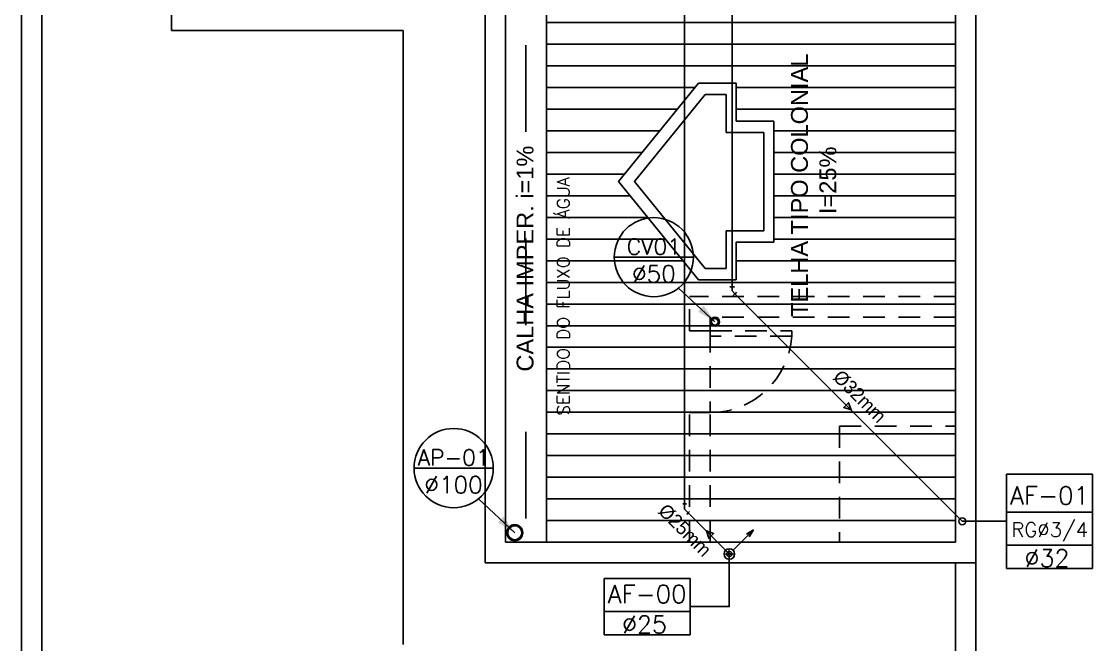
# Model space of a CAD drawing. Header units: millimetres. Extents: x -1292 to 2253, y 326 to 453.
# Drawn here: x 2102.13 to 2109.99, y 346.22 to 350.79 of the extents above; entities that cross this region are included whole.
import ezdxf
from ezdxf.enums import TextEntityAlignment as Align

# ---------------------------------------------------------------- set-up
doc = ezdxf.new("R2010")
doc.units = ezdxf.units.MM
doc.header["$LTSCALE"] = 0.5
doc.linetypes.add('HIDDEN', pattern=[9.525, 6.35, -3.175])
doc.linetypes.add('HIDDENX2', pattern=[0.75, 0.5, -0.25])
for name, color, linetype in [('-HIDRO', 8, 'Continuous'), ('A-PEN-B', 5, 'Continuous'), ('A-PEN-C', 4, 'Continuous'), ('A-PEN-W', 7, 'Continuous'), ('AF', 5, 'Continuous'), ('Eixo', 4, 'HIDDENX2'), ('Esgoto', 5, 'ByLayer'), ('Fluxo', 1, 'Continuous'), ('Prumadas_L', 1, 'Continuous'), ('Prumadas_Q', 3, 'Continuous'), ('Prumadas_T', 2, 'Continuous'), ('TEXTO', 7, 'Continuous')]:
    doc.layers.add(name, color=color, linetype=linetype)
doc.layers.add('COTAS', color=53, linetype='Continuous', lineweight=9)
doc.styles.add('CARIMBO_DADOS', font='arial.ttf', dxfattribs={"height": 0.1})
doc.styles.add('ROMANS', font='romans')

# ---------------------------------------------------------------- blocks, each defined once
blk = doc.blocks.new('CIRCULOS')
at = {"layer": 'COTAS'}
for p, q in [((-4, 0), (4, 0)), ((0, 4), (0, -4))]:
    blk.add_line(p, q, dxfattribs=at)
for radius in [2, 1]:
    blk.add_circle((0, 0), radius, dxfattribs=at)

msp = doc.modelspace()

# ---------------------------------------------------------------- linework, layer by layer
at = {"layer": '-HIDRO', "ltscale": 0.05}
for p, q in [((2109.1321, 361.3212), (2109.1321, 346.8212)), ((2102.1321, 339.4712), (2102.1321, 358.2212)), ((2102.2821, 339.9712), (2102.2821, 358.2212)), ((2103.2321, 350.7212), (2103.2321, 357.6212)), ((2109.1321, 352.5212), (2109.1321, 346.8212)), ((2108.9821, 352.3712), (2108.9821, 346.9712)), ((2105.5321, 346.8212), (2105.5321, 351.3212)), ((2105.6821, 346.9712), (2105.6821, 351.3212)), ((2105.9821, 346.9712), (2105.9821, 351.3212)), ((2105.9821, 350.7807), (2108.9821, 350.7807)), ((2103.2321, 350.7212), (2104.9321, 350.7212)), ((2104.9321, 350.7212), (2104.9321, 346.2212)), ((2105.9821, 350.622), (2108.9821, 350.622)), ((2105.9821, 350.4632), (2108.9821, 350.4632)), ((2105.9821, 350.3045), (2107.0717, 350.3045)), ((2107.3735, 350.3045), (2108.9821, 350.3045)), ((2105.9821, 350.1457), (2106.9428, 350.1457)), ((2107.3735, 350.1457), (2108.9821, 350.1457)), ((2105.9821, 349.987), (2106.814, 349.987)), ((2107.6506, 349.987), (2108.9821, 349.987)), ((2105.9821, 349.8282), (2106.6851, 349.8282)), ((2107.6506, 349.8282), (2108.9821, 349.8282)), ((2105.9821, 349.6695), (2106.5562, 349.6695)), ((2107.6506, 349.6695), (2108.9821, 349.6695)), ((2105.9821, 349.5107), (2106.5956, 349.5107)), ((2107.6506, 349.5107), (2108.9821, 349.5107)), ((2105.9821, 349.352), (2106.7245, 349.352)), ((2107.6506, 349.352), (2108.9821, 349.352)), ((2105.5321, 349.2949), (2105.5321, 346.8212)), ((2105.6821, 349.2949), (2105.6821, 346.9712)), ((2105.9821, 349.1932), (2106.8533, 349.1932)), ((2107.6506, 349.1932), (2108.9821, 349.1932)), ((2105.9821, 349.0345), (2106.9822, 349.0345)), ((2107.3735, 349.0345), (2108.9821, 349.0345)), ((2105.9821, 348.8757), (2108.9821, 348.8757)), ((2105.9821, 348.717), (2108.9821, 348.717)), ((2105.9821, 348.5582), (2108.9821, 348.5582)), ((2105.9821, 348.3995), (2108.9821, 348.3995)), ((2105.9821, 348.2407), (2108.9821, 348.2407)), ((2105.9821, 348.082), (2108.9821, 348.082)), ((2105.9821, 347.9232), (2108.9821, 347.9232)), ((2105.9821, 347.7645), (2108.9821, 347.7645)), ((2105.9821, 347.6057), (2108.9821, 347.6057)), ((2105.9821, 347.447), (2108.9821, 347.447)), ((2105.9821, 347.2882), (2108.9821, 347.2882)), ((2105.9821, 347.1295), (2108.9821, 347.1295)), ((2107.0321, 346.9712), (2105.6821, 346.9712)), ((2108.9821, 346.9712), (2105.6821, 346.9712)), ((2108.1821, 346.9712), (2107.1821, 346.9712)), ((2108.1821, 346.8212), (2105.5321, 346.8212)), ((2109.1321, 346.8212), (2105.5321, 346.8212)), ((2108.9821, 346.8212), (2108.9821, 339.9712)), ((2109.1321, 346.8212), (2109.1321, 339.4712))]:
    msp.add_line(p, q, dxfattribs=at)
at = {"layer": '-HIDRO'}
for p, q in [((2106.5115, 349.6143), (2107.0963, 350.3348)), ((2107.0963, 350.3348), (2107.3735, 350.3348)), ((2107.3735, 350.3348), (2107.3735, 350.0577)), ((2106.629, 349.6143), (2107.1463, 350.2517)), ((2107.1463, 350.2517), (2107.3007, 350.2517)), ((2107.3007, 350.2517), (2107.3007, 349.9746)), ((2107.3735, 350.0577), (2107.6506, 350.0577)), ((2107.6506, 350.0577), (2107.6506, 349.171)), ((2107.3007, 349.9746), (2107.5778, 349.9746)), ((2107.5778, 349.9746), (2107.5778, 349.2541)), ((2107.0963, 348.8938), (2106.5115, 349.6143)), ((2107.1463, 348.977), (2106.629, 349.6143)), ((2107.5778, 349.2541), (2107.3007, 349.2541)), ((2107.3007, 349.2541), (2107.3007, 348.977)), ((2107.6506, 349.171), (2107.3735, 349.171)), ((2107.3735, 349.171), (2107.3735, 348.8938)), ((2107.3007, 348.977), (2107.1463, 348.977)), ((2107.3735, 348.8938), (2107.0963, 348.8938))]:
    msp.add_line(p, q, dxfattribs=at)
at = {"layer": '-HIDRO', "linetype": 'HIDDEN', "ltscale": 0.05}
for p, q in [((2107.0321, 348.5212), (2107.0321, 348.7712)), ((2108.9821, 348.7712), (2107.0321, 348.7712)), ((2107.1821, 348.5212), (2107.1821, 348.6212)), ((2108.9821, 348.6212), (2107.1821, 348.6212)), ((2107.1821, 348.5212), (2107.0321, 348.5212)), ((2107.1821, 348.5212), (2107.1821, 347.9212)), ((2107.1821, 348.5212), (2107.7821, 348.5212)), ((2107.1821, 348.4812), (2107.1821, 348.5212)), ((2107.7821, 348.4812), (2107.1821, 348.4812)), ((2107.7821, 348.5212), (2107.7821, 348.4812)), ((2107.0321, 346.9712), (2107.0321, 347.9212)), ((2107.1821, 347.9212), (2107.0321, 347.9212)), ((2107.1821, 346.9712), (2107.1821, 347.9212)), ((2108.1321, 347.8212), (2108.1321, 346.9712)), ((2108.1321, 347.8212), (2108.9821, 347.8212))]:
    msp.add_line(p, q, dxfattribs=at)
msp.add_arc((2107.1821, 348.5226), 0.6014, 270, 356.05013, dxfattribs=at)
for p, q in [((2107.3509, 346.9123), (2107.5003, 347.0618)), ((2107.5003, 347.0618), (2107.4486, 347.0312)), ((2107.5003, 347.0618), (2107.4697, 347.0101))]:
    msp.add_line(p, q)
at = {"extrusion": (0, 0, -1)}
msp.add_ellipse((2107.3235, 346.885), major_axis=(-0.0274, 0.0274), ratio=1, start_param=0.785398, end_param=7.068583, dxfattribs=at)
at = {"layer": 'A-PEN-B'}
msp.add_circle((2109.0321, 347.1247), 0.025, dxfattribs=at)
at = {"layer": 'A-PEN-C'}
for p, q in [((2105.6821, 346.9712), (2105.6821, 351.3212)), ((2105.9821, 351.3212), (2105.9821, 346.9712)), ((2107.06, 349.0602), (2106.4796, 349.0602)), ((2107.2179, 348.5867), (2106.9516, 348.8341)), ((2105.0117, 347.5144), (2105.5921, 347.5144)), ((2105.75, 347.0409), (2105.4837, 347.2883)), ((2105.9821, 346.9712), (2105.6821, 346.9712))]:
    msp.add_line(p, q, dxfattribs=at)
for centre in [(2106.7698, 349.0602), (2105.3019, 347.5144)]:
    msp.add_circle(centre, 0.2902, dxfattribs=at)
for points in [[(2107.2179, 348.5867), (2107.0943, 348.6606), (2107.1352, 348.7046)], [(2105.75, 347.0409), (2105.6264, 347.1148), (2105.6673, 347.1587)]]:
    msp.add_solid(points, dxfattribs=at)
at = {"layer": 'A-PEN-W'}
msp.add_lwpolyline([(2107.3235, 346.875), (2107.3235, 346.4995), (2107.0356, 346.4995)], dxfattribs=at)
at = {"layer": 'AF'}
for p, q in [((2107.3439, 348.8424), (2107.3439, 356.4971)), ((2106.995, 347.2515), (2106.995, 356.1882)), ((2109.0321, 347.1247), (2107.3648, 348.792)), ((2107.3235, 346.885), (2107.0218, 347.1866))]:
    msp.add_line(p, q, dxfattribs=at)
at = {"layer": 'AF', "color": 2}
for p, q in [((2107.3439, 348.8424), (2107.3439, 348.8129)), ((2107.3648, 348.792), (2107.3439, 348.8129)), ((2106.995, 347.2515), (2106.995, 347.2135)), ((2107.0218, 347.1866), (2106.995, 347.2135))]:
    msp.add_line(p, q, dxfattribs=at)
at = {"layer": 'AF'}
for points in [[(2108.2161, 347.9407, 0), (2108.1631, 347.9584, 0), (2108.1984, 347.9937, 0), (2108.2161, 347.9407, 0)], [(2107.155, 347.0535, 0), (2107.1727, 347.0005, 0), (2107.208, 347.0358, 0), (2107.155, 347.0535, 0)]]:
    msp.add_polyline3d(points, dxfattribs=at)
at = {"layer": 'AF', "color": 2, "extrusion": (3.36953e-14, 1, 0)}
msp.add_circle((-2107.3439, 0, 348.8424), 0.016, dxfattribs=at)
at = {"layer": 'AF', "color": 2, "extrusion": (0.707107, -0.707107, 0)}
for centre, radius in [((1736.7651, 0, 1243.4987), 0.016), ((1735.3875, 0, 1244.3914), 0.0125)]:
    msp.add_circle(centre, radius, dxfattribs=at)
at = {"layer": 'AF', "color": 2, "extrusion": (3.45945e-13, 1, 0)}
msp.add_circle((-2106.995, 0, 347.2515), 0.0125, dxfattribs=at)
at = {"layer": 'Eixo'}
for p, q in [((2107.2179, 348.5867), (2107.2179, 348.5867)), ((2105.75, 347.0409), (2105.75, 347.0409))]:
    msp.add_line(p, q, dxfattribs=at)
at = {"layer": 'Esgoto', "color": 2}
for centre, radius in [((2107.2179, 348.5867), 0.033), ((2107.2179, 348.5867), 0.0271), ((2107.2179, 348.5867), 0.0241), ((2105.75, 347.0409), 0.059), ((2105.75, 347.0409), 0.059), ((2105.75, 347.0409), 0.0581), ((2105.75, 347.0409), 0.0551), ((2105.75, 347.0409), 0.0543), ((2105.75, 347.0409), 0.0513)]:
    msp.add_circle(centre, radius, dxfattribs=at)
at = {"layer": 'Fluxo'}
for p, q in [((2105.8321, 350.6132), (2105.8321, 350.138)), ((2105.8321, 350.138), (2105.8321, 349.9796)), ((2105.8321, 349.1961), (2105.8321, 348.7209)), ((2105.8321, 348.7209), (2105.8321, 348.5625)), ((2105.8321, 347.779), (2105.8321, 347.3038)), ((2105.8321, 347.3038), (2105.8321, 347.1454))]:
    msp.add_line(p, q, dxfattribs=at)
at = {"layer": 'Prumadas_L'}
for p, q in [((2109.3566, 347.1918), (2109.9875, 347.1918)), ((2109.0321, 347.1247), (2109.3566, 347.1247)), ((2109.3566, 346.9498), (2109.9875, 346.9498)), ((2106.4047, 346.4641), (2107.0356, 346.4641))]:
    msp.add_line(p, q, dxfattribs=at)
at = {"layer": 'Prumadas_Q'}
for p, q in [((2109.3566, 347.471), (2109.9875, 347.471)), ((2109.3566, 346.7785), (2109.3566, 347.471)), ((2109.9875, 347.471), (2109.9875, 346.7785)), ((2109.9875, 346.7785), (2109.3566, 346.7785)), ((2107.0356, 346.7061), (2106.4047, 346.7061)), ((2106.4047, 346.7061), (2106.4047, 346.2928)), ((2107.0356, 346.2928), (2107.0356, 346.7061)), ((2106.4047, 346.2928), (2107.0356, 346.2928))]:
    msp.add_line(p, q, dxfattribs=at)

# ---------------------------------------------------------------- block references
at = {"layer": 'A-PEN-W', "xscale": 0.01, "yscale": 0.01, "zscale": 0.01, "rotation": 90}
msp.add_blockref('CIRCULOS', (2107.3235, 346.885), dxfattribs=at)

# ---------------------------------------------------------------- texts
at = {"layer": '-HIDRO', "style": 'CARIMBO_DADOS'}
for s, height, p in [('TELHA TIPO COLONIAL', 0.123653, (2107.8996, 348.6226)), ('CALHA IMPER. i=1%%%', 0.123653, (2105.8873, 348.2217)), (' I=25%%%', 0.12365, (2108.1078, 349.3283))]:
    msp.add_text(s, height=height, rotation=90, dxfattribs=at).set_placement(p)
at = {"layer": 'A-PEN-C', "style": 'ROMANS'}
for s, height, p in [('CV01', 0.117, (2106.7698, 349.0787)), ('%%C50', 0.12468, (2106.7705, 348.8756))]:
    msp.add_text(s, height=height, rotation=360, dxfattribs=at).set_placement(p, align=Align.CENTER)
for s, height, p in [('AP-01', 0.117, (2105.3019, 347.5329)), ('%%C100', 0.12468, (2105.3012, 347.3297))]:
    msp.add_text(s, height=height, dxfattribs=at).set_placement(p, align=Align.CENTER)
at = {"layer": 'Prumadas_T', "style": 'ROMANS'}
for s, height, rotation, p in [('SENTIDO DO FLUXO DE ÁGUA', 0.09, 90, (2106.152, 348.7738)), ('AF-01', 0.1323, 0, (2109.6724, 347.2471)), ('RG%%C3/4', 0.10584, 0, (2109.673, 347.0107)), ('%%C32', 0.12807, 0, (2109.6533, 346.7897)), ('AF-00', 0.1323, 0, (2106.7211, 346.5251)), ('%%C25', 0.12807, 0, (2106.7014, 346.3041))]:
    msp.add_text(s, height=height, rotation=rotation, dxfattribs=at).set_placement(p, align=Align.CENTER)
at = {"layer": 'TEXTO'}
for s, p in [('Ø32mm', (2108.2805, 348.0404)), ('Ø25mm', (2106.9986, 347.0597))]:
    msp.add_text(s, height=0.1, rotation=315, dxfattribs=at).set_placement(p, align=Align.MIDDLE_CENTER)

doc.saveas('drawing.dxf')
